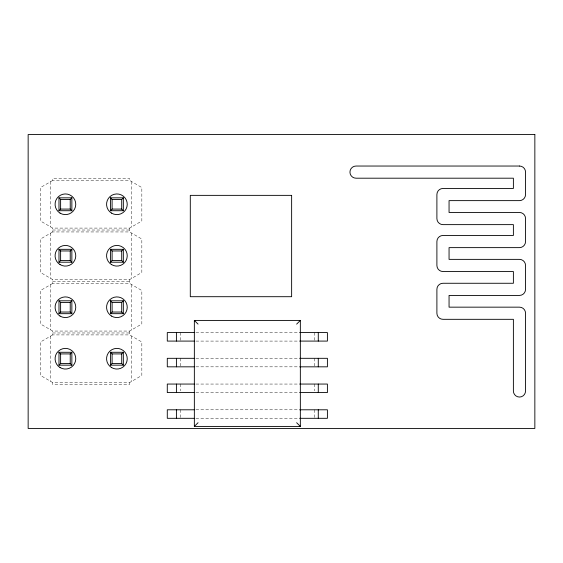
<?xml version="1.0" encoding="UTF-8"?>
<svg xmlns="http://www.w3.org/2000/svg" width="563" height="563" viewBox="0 0 563 563"><rect width="100%" height="100%" fill="white"/><g stroke="black" fill="none" stroke-linecap="round" stroke-linejoin="round"><path stroke-width="0.42" stroke-dasharray="2.81 2.11" d="M52.655 180.463L40.494 187.556L40.494 220.999L52.655 228.092L129.673 228.092L141.834 220.999L141.834 187.556L129.673 180.463L52.655 180.463L52.655 178.541L129.673 178.541L129.673 180.463M52.655 231.942L40.494 239.036L40.494 272.478L52.655 279.572L129.673 279.572L141.834 272.478L141.834 239.036L129.673 231.942L52.655 231.942L52.655 228.092M52.655 283.428L40.494 290.522L40.494 323.964L52.655 331.058L129.673 331.058L141.834 323.964L141.834 290.522L129.673 283.428L52.655 283.428L52.655 279.572M52.655 334.908L40.494 342.001L40.494 375.444L52.655 382.537L129.673 382.537L141.834 375.444L141.834 342.001L129.673 334.908L52.655 334.908L52.655 331.058M52.655 230.021L129.673 230.021M52.655 281.5L129.673 281.5M195.938 332.578L298.756 332.578M52.655 332.979L129.673 332.979M195.938 341.087L298.756 341.087M195.938 358.314L298.756 358.314M195.938 366.83L298.756 366.83M195.938 384.057L298.756 384.057M195.938 392.566L298.756 392.566M195.938 409.794L298.756 409.794M195.938 418.309L298.756 418.309M314.231 332.578L314.231 340.235M314.231 358.314L314.231 365.978M314.231 384.057L314.231 390.863M314.231 409.794L314.231 417.457M180.463 332.578L180.463 340.235M180.463 358.314L180.463 365.978M180.463 384.057L180.463 390.863M180.463 409.794L180.463 417.457M131.7 181.645L131.7 226.91M131.7 233.124L131.7 278.389M131.7 284.611L131.7 329.876M131.7 336.09L131.7 381.355M129.673 228.092L129.673 231.942M129.673 279.572L129.673 283.428M129.673 331.058L129.673 334.908M129.673 382.537L129.673 384.459L52.655 384.459L52.655 382.537M50.628 181.645L50.628 226.91M50.628 233.124L50.628 278.389M50.628 284.611L50.628 329.876M50.628 336.09L50.628 381.355"/><path stroke-width="0.84" d="M58.988 210.717L60.621 209.084L60.621 199.471L58.988 197.845L71.86 197.845L71.86 210.717L58.988 210.717L58.988 197.845M60.621 199.471L70.234 199.471L71.86 197.845M58.988 262.196L60.621 260.563L70.234 260.563L71.86 262.196L71.86 249.325L58.988 249.325L58.988 262.196L71.86 262.196M58.988 249.325L60.621 250.957L70.234 250.957L71.86 249.325M110.468 210.717L112.1 209.084L121.714 209.084L123.339 210.717L123.339 197.845L110.468 197.845L110.468 210.717L123.339 210.717M110.468 197.845L112.1 199.471L121.714 199.471L123.339 197.845M58.988 313.675L60.621 312.043L60.621 302.437L58.988 300.804L71.86 300.804L71.86 313.675L58.988 313.675L58.988 300.804M60.621 302.437L70.234 302.437L71.86 300.804M110.468 262.196L112.1 260.563L121.714 260.563L123.339 262.196L123.339 249.325L110.468 249.325L110.468 262.196L123.339 262.196M110.468 249.325L112.1 250.957L121.714 250.957L123.339 249.325M58.988 365.155L60.621 363.529L70.234 363.529L71.86 365.155L71.86 352.283L58.988 352.283L58.988 365.155L71.86 365.155M58.988 352.283L60.621 353.916L70.234 353.916L71.86 352.283M110.468 313.675L112.1 312.043L121.714 312.043L123.339 313.675L123.339 300.804L110.468 300.804L110.468 313.675L123.339 313.675M110.468 300.804L112.1 302.437L121.714 302.437L123.339 300.804M110.468 365.155L112.1 363.529L121.714 363.529L123.339 365.155L123.339 352.283L110.468 352.283L110.468 365.155L123.339 365.155M110.468 352.283L112.1 353.916L121.714 353.916L123.339 352.283M194.348 426.416L194.348 320.417L300.346 320.417L300.346 426.416L194.348 426.416L198.056 422.707M296.638 324.126L300.346 320.417M60.621 209.084L70.234 209.084L71.86 210.717M60.621 312.043L70.234 312.043L71.86 313.675M194.186 332.578L167.288 332.578L167.288 341.087L194.186 341.087M299.636 332.578L327.406 332.578L327.406 341.087L299.636 341.087M194.186 358.314L167.288 358.314L167.288 366.83L194.186 366.83M299.636 358.314L327.406 358.314L327.406 366.83L299.636 366.83M194.186 384.057L167.288 384.057L167.288 392.566L194.186 392.566M299.636 384.057L327.406 384.057L327.406 392.566L299.636 392.566M194.186 409.794L167.288 409.794L167.288 418.309L194.186 418.309M299.636 409.794L327.406 409.794L327.406 418.309L299.636 418.309M194.348 320.417L198.056 324.126M296.638 422.707L300.346 426.416M318.285 332.578L318.285 341.087M318.285 358.314L318.285 366.83M318.285 384.057L318.285 392.566M318.285 409.794L318.285 418.309M176.409 332.578L176.409 341.087M176.409 358.314L176.409 366.83M176.409 384.057L176.409 392.566M176.409 409.794L176.409 418.309M121.714 199.471L121.714 209.084M121.714 250.957L121.714 260.563M121.714 302.437L121.714 312.043M121.714 353.916L121.714 363.529M112.1 199.471L112.1 209.084M112.1 250.957L112.1 260.563M112.1 302.437L112.1 312.043M112.1 353.916L112.1 363.529M70.234 199.471L70.234 209.084M70.234 250.957L70.234 260.563M70.234 302.437L70.234 312.043M70.234 353.916L70.234 363.529M60.621 250.957L60.621 260.563M60.621 353.916L60.621 363.529M534.85 134.557L28.15 134.557L28.15 428.443L534.85 428.443L534.85 134.557M519.466 166.036L356.027 166.036A6.08 6.08 0 0 0 349.947 172.116A6.08 6.08 0 0 0 356.027 178.197L513.386 178.197L513.386 188.471L442.975 188.471A6.08 6.08 0 0 0 436.895 194.552L436.895 218.55A6.08 6.08 0 0 0 442.975 224.63L513.386 224.63L513.386 235.468L442.975 235.468A6.08 6.08 0 0 0 436.895 241.548L436.895 265.447A6.08 6.08 0 0 0 442.975 271.528L513.386 271.528L513.386 283.266L442.975 283.266A6.08 6.08 0 0 0 436.895 289.347L436.895 313.239A6.08 6.08 0 0 0 442.975 319.32L513.386 319.32L513.386 390.968A6.08 6.08 0 0 0 519.466 397.049A6.08 6.08 0 0 0 525.546 390.968L525.546 313.239A6.08 6.08 0 0 0 519.466 307.159L449.056 307.159L449.056 295.427L519.466 295.427A6.08 6.08 0 0 0 525.546 289.347L525.546 265.447A6.08 6.08 0 0 0 519.466 259.367L449.056 259.367L449.056 247.629L519.466 247.629A6.08 6.08 0 0 0 525.546 241.548L525.546 218.55A6.08 6.08 0 0 0 519.466 212.469L449.056 212.469L449.056 200.632L519.466 200.632A6.08 6.08 0 0 0 525.546 194.552L525.546 172.116A6.08 6.08 0 0 0 519.466 166.036M291.634 195.361L190.294 195.361L190.294 296.701L291.634 296.701L291.634 195.361M60.044 367.548A10.338 10.338 0 0 0 75.759 358.962A10.338 10.338 0 0 0 60.466 349.651A10.338 10.338 0 0 0 60.044 367.548M111.53 367.548A10.338 10.338 0 0 0 127.238 358.962A10.338 10.338 0 0 0 111.953 349.651A10.338 10.338 0 0 0 111.53 367.548M60.044 316.068A10.338 10.338 0 0 0 75.759 307.482A10.338 10.338 0 0 0 60.466 298.172A10.338 10.338 0 0 0 60.044 316.068M111.53 316.068A10.338 10.338 0 0 0 127.238 307.482A10.338 10.338 0 0 0 111.953 298.172A10.338 10.338 0 0 0 111.53 316.068M60.044 264.589A10.338 10.338 0 0 0 75.759 256.003A10.338 10.338 0 0 0 60.466 246.685A10.338 10.338 0 0 0 60.044 264.589M111.53 264.589A10.338 10.338 0 0 0 127.238 256.003A10.338 10.338 0 0 0 111.953 246.685A10.338 10.338 0 0 0 111.53 264.589M60.044 213.11A10.338 10.338 0 0 0 75.759 204.524A10.338 10.338 0 0 0 60.466 195.206A10.338 10.338 0 0 0 60.044 213.11M111.53 213.11A10.338 10.338 0 0 0 127.238 204.524A10.338 10.338 0 0 0 111.953 195.206A10.338 10.338 0 0 0 111.53 213.11"/></g></svg>
